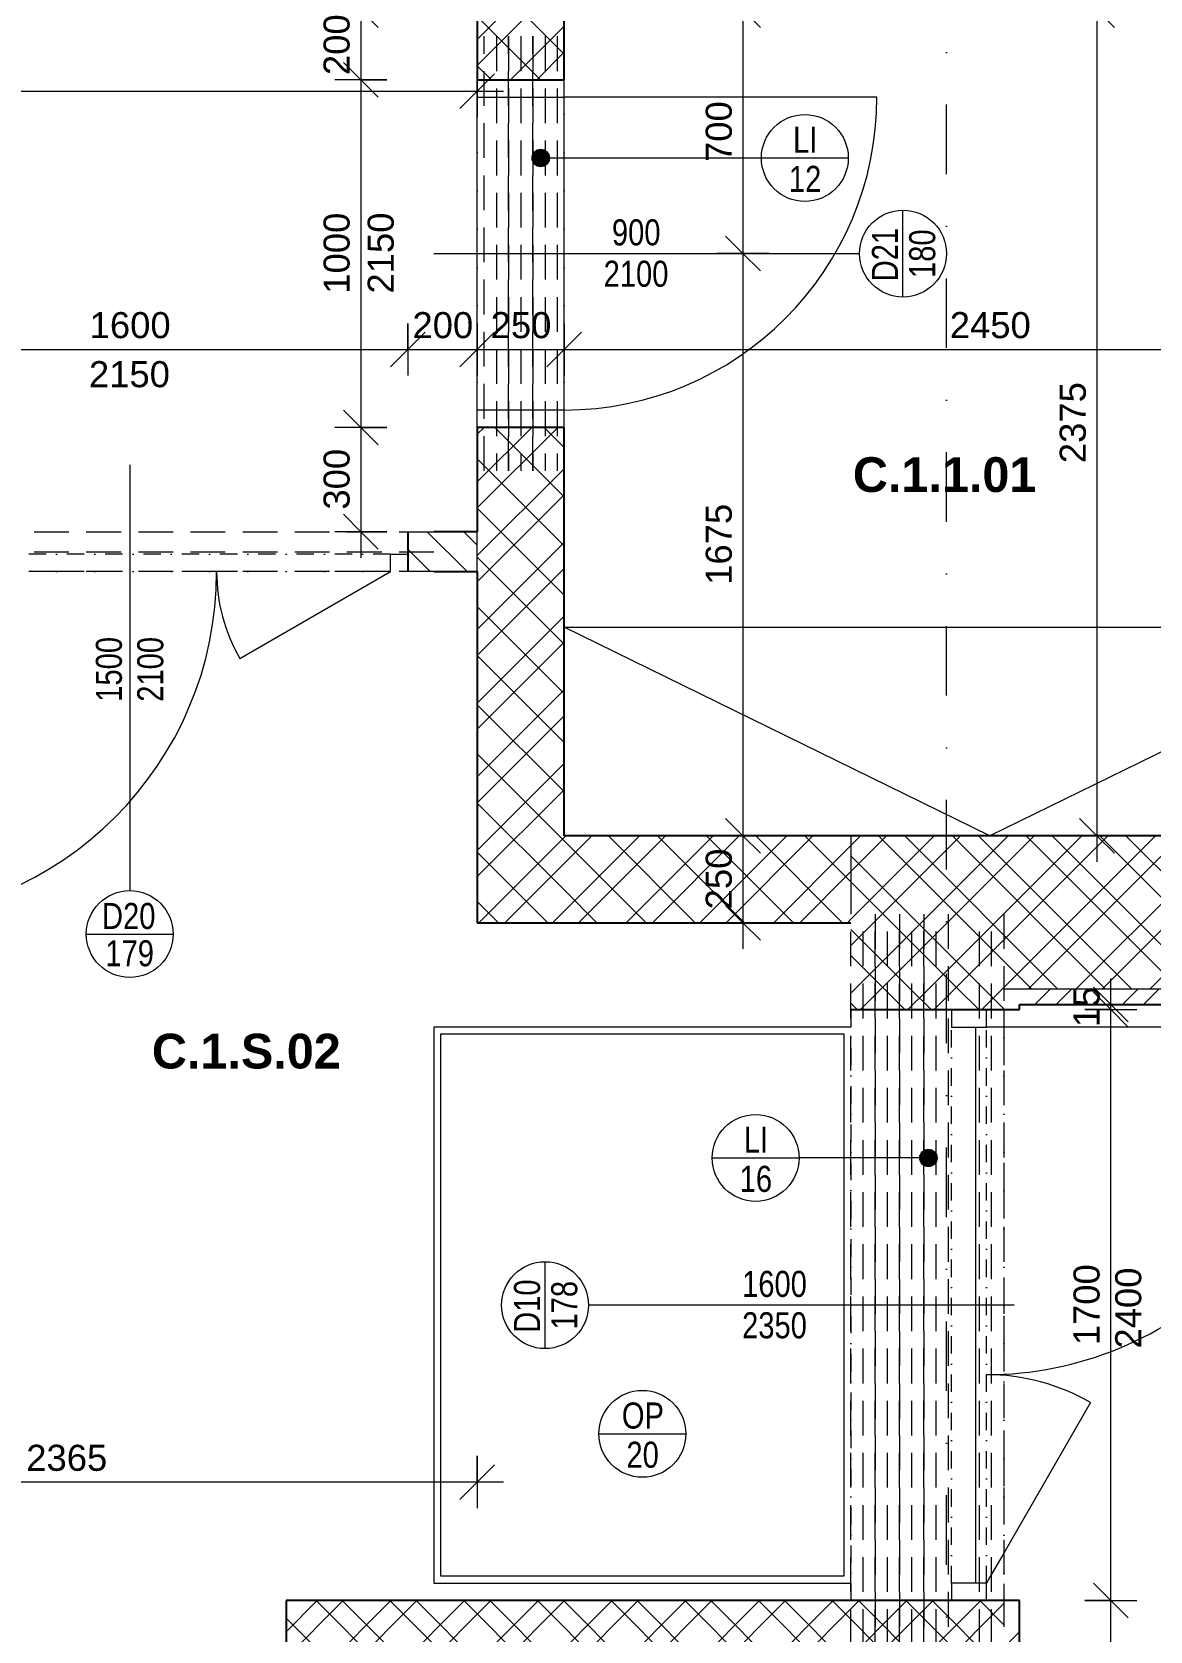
# Model space of a CAD drawing. Header units: millimetres. Extents: x -47427 to -6020, y -7799 to 12520.
# Drawn here: x -31366 to -28149, y -5389 to -789 of the extents above; entities that cross this region are included whole.
import ezdxf

# ---------------------------------------------------------------- set-up
doc = ezdxf.new("R2010")
doc.units = ezdxf.units.MM
for name, pattern in [('HA_Dash_3mm-S1mm', [150, 100, -50]), ('HA_DashDot_10mm-S3mm', [500, 200, -150, 0, -150]), ('HA_DashDot_2_2mm-S0_6mm', [110, 50, -30, 0, -30])]:
    doc.linetypes.add(name, pattern=pattern)
for name, color, linetype, lineweight in [('A-____-____-DIMS', 9, 'Continuous', 5), ('A-____-____-DIMS-50', 9, 'Continuous', 5), ('A-AREA-____-IDEN', 9, 'Continuous', 9), ('A-DOOR-____-IDEN', 9, 'Continuous', 9), ('A-DOOR-____-MCUT', 9, 'HA_DashDot_2_2mm-S0_6mm', 9), ('A-DOOR-____-OTLN', 9, 'Continuous', 9), ('A-DOOR-FRAM-MCUT', 9, 'Continuous', 9), ('A-FLOR-____-OTLN', 9, 'Continuous', 9), ('A-GENM-____-HDLN', 9, 'HA_Dash_3mm-S1mm', 9), ('A-GENM-____-IDEN', 9, 'Continuous', 9), ('A-GENM-____-OTLN', 9, 'Continuous', 9), ('A-WALL-____-MCUT', 9, 'Continuous', 25), ('A-WALL-____-PATT', 9, 'Continuous', 25), ('I-FURN-____-OTLN', 9, 'Continuous', 9), ('I-WALL-____-MCUT', 9, 'Continuous', 25), ('S-GRID-____-OTLN', 9, 'Continuous', 5)]:
    doc.layers.add(name, color=color, linetype=linetype, lineweight=lineweight)
doc.styles.add('Arial_1', font='arial.ttf', dxfattribs={"height": 75})
doc.styles.add('Arial_2', font='arial.ttf', dxfattribs={"width": 0.8, "height": 75})
doc.styles.add('Arial_B', font='arialbd.ttf', dxfattribs={"height": 100})
doc.dimstyles.new('Inner_Dimensions_2', dxfattribs={"dimscale": 304.8, "dimtxt": 76.519455, "dimasz": 0.328084, "dimexe": 0.246063, "dimexo": 0.0625, "dimgap": 0.032808, "dimtad": 1, "dimdec": 0, "dimzin": 0, "dimdsep": 46, "dimtxsty": 'Arial_1', "dimblk1": 'OBLIQUE', "dimblk2": 'OBLIQUE', "dimsah": 1, "dimcen": 0.09, "dimdle": 0.246063, "dimazin": 0, "dimtfac": 1, "dimtdec": 4, "dimtix": 1, "dimtmove": 0, "dimatfit": 3, "dimfxl": 0.246063, "dimfxlon": 1, "dimtvp": 1, "dimtolj": 1, "dimtzin": 0, "dimlwd": 9, "dimlwe": 9, "dimarcsym": 2})
pattern_1 = [(45, (0, 0), (-106.066, 106.066), []), (45, (75, 0), (-106.066, 106.066), []), (315, (0, 0), (106.066, 106.066), []), (315, (75, 0), (106.066, 106.066), [])]
pattern_2 = [(45, (0, 0), (-106.066, 106.066), []), (45, (75, 0), (-106.066, 106.066), []), (315, (0, 0), (70.71068, 70.71068), [])]
pattern_3 = [(45, (0, 0), (-125.7236, 125.7236), []), (45, (0, 190.5), (-125.7236, 125.7236), [])]

# ---------------------------------------------------------------- blocks, each defined once
blk = doc.blocks.new('HA_DR_Double_Swing_Solid_wCasing - In_OBJ_1500x2100_1000-1799535-DPS_1NP-C')
at = {"layer": 'A-DOOR-____-MCUT'}
for p, q in [((-750, 57.5), (750, 57.5)), ((-750, 7.5), (750, 7.5))]:
    blk.add_line(p, q, dxfattribs=at)
at = {"layer": 'A-DOOR-____-OTLN', "lineweight": 5}
for p, q in [((750, 1057.5), (750, 57.5)), ((-317, 307.5), (-749.9, 57.5))]:
    blk.add_line(p, q, dxfattribs=at)
for centre, radius, start, end in [((750, 57.5), 1000, 90, 180), ((-750, 57.5), 500, 360, 30)]:
    blk.add_arc(centre, radius, start, end, dxfattribs=at)
at = {"layer": 'A-DOOR-FRAM-MCUT'}
for p, q in [((-750, 57.5), (-750, 7.5)), ((750, 7.5), (750, 57.5)), ((-750, 7.5), (-800, 7.5)), ((800, 7.5), (750, 7.5))]:
    blk.add_line(p, q, dxfattribs=at)
blk = doc.blocks.new('HA_DR_Single_Swing_Solid - In_BJ_900x2100_Vstup-2040226-DPS_1NP-C')
at = {"layer": 'A-DOOR-____-MCUT'}
for p, q in [((-450, 125), (450, 125)), ((-450, -125), (450, -125))]:
    blk.add_line(p, q, dxfattribs=at)
at = {"layer": 'A-DOOR-____-OTLN'}
for p, q in [((-500, 125), (500, 125)), ((-500, -125), (500, -125))]:
    blk.add_line(p, q, dxfattribs=at)
at = {"layer": 'A-DOOR-____-OTLN', "lineweight": 5}
blk.add_line((450, -1025), (450, -125), dxfattribs=at)
blk.add_arc((450, -125), 900, 180, 270, dxfattribs=at)
at = {"layer": 'A-DOOR-FRAM-MCUT'}
for p, q in [((-450, -125), (-450, 125)), ((450, 125), (450, -125))]:
    blk.add_line(p, q, dxfattribs=at)
blk = doc.blocks.new('HA_DR_Double_Swing_Solid_FrameButt - In_FAS_1600x2350_1000-1958729-DPS_1NP-C')
at = {"layer": 'A-DOOR-____-MCUT'}
for p, q in [((850, 220), (-850, 220)), ((-800, -70), (800, -70)), ((-800, -170), (800, -170)), ((850, -220), (-850, -220))]:
    blk.add_line(p, q, dxfattribs=at)
at = {"layer": 'A-DOOR-____-OTLN', "lineweight": 5}
for p, q in [((-774.1, -185), (-799.9, -170)), ((800, -1170), (800, -170)), ((-713.5, -220), (-773.9, -185)), ((-280.4, -470), (-713.3, -220))]:
    blk.add_line(p, q, dxfattribs=at)
for centre, radius, start, end in [((-800, -170), 600, 330, 360), ((800, -170), 1000, 180, 270)]:
    blk.add_arc(centre, radius, start, end, dxfattribs=at)
at = {"layer": 'A-DOOR-FRAM-MCUT'}
for p, q in [((-800, -70), (-850, -70)), ((-800, -170), (-800, -70)), ((850, -70), (800, -70)), ((800, -70), (800, -170)), ((-850, -170), (-800, -170)), ((800, -170), (850, -170))]:
    blk.add_line(p, q, dxfattribs=at)
blk = doc.blocks.new('NAB_Šatní_skříň_ADNS - 600x2000xšířka-1472233-DPS_1NP-C')
at = {"layer": 'I-FURN-____-OTLN'}
for p, q in [((0, -600), (1225, 0)), ((1225, 0), (2450, -600)), ((2449.9, -600), (0.1, -600))]:
    blk.add_line(p, q, dxfattribs=at)
blk = doc.blocks.new('Cistici zona_ram - Cistici zona_ram-1710819-DPS_1NP-C')
at = {"layer": 'A-GENM-____-OTLN'}
for p, q in [((-29009.9, -3651.8), (-30209.9, -3651.8)), ((-30209.9, -3651.8), (-30209.9, -5251.8)), ((-30189.9, -5231.8), (-30189.9, -3671.8)), ((-30189.9, -3671.8), (-29029.9, -3671.8)), ((-29029.9, -3671.8), (-29029.9, -5231.8)), ((-29029.9, -5231.8), (-30189.9, -5231.8)), ((-30209.9, -5251.8), (-29009.9, -5251.8))]:
    blk.add_line(p, q, dxfattribs=at)
blk = doc.blocks.new('TB_Porotherm KP7_1250mm - TB_Porotherm KP7_1250mm-1864450-DPS_1NP-C')
at = {"layer": 'A-GENM-____-HDLN'}
for p, q in [((-625, 35), (625, 35)), ((-625, 0), (625, 0)), ((625, -35), (-625, -35))]:
    blk.add_line(p, q, dxfattribs=at)
blk = doc.blocks.new('TB_Porotherm KP11_5_1750mm - TB_Porotherm KP11_5_1750mm-1871670-DPS_1NP-C')
at = {"layer": 'A-GENM-____-HDLN'}
for p, q in [((-875, 57.5), (875, 57.5)), ((-875, 0), (875, 0)), ((875, -57.5), (-875, -57.5))]:
    blk.add_line(p, q, dxfattribs=at)
blk = doc.blocks.new('TB_Porotherm KP7_2250mm - TB_Porotherm KP7_2250mm-1893974-DPS_1NP-C')
at = {"layer": 'A-GENM-____-HDLN'}
for p, q in [((-1125, 35), (1125, 35)), ((-1125, 0), (1125, 0)), ((1125, -35), (-1125, -35))]:
    blk.add_line(p, q, dxfattribs=at)
blk = doc.blocks.new('DIMBLOCK56-DPS_1NP-C')
at = {"layer": 'A-____-____-DIMS-50', "lineweight": 9}
for p, q in [((-31884.9, -1627.5), (-31884.9, -1777.5)), ((-31884.9, -1702.5), (-31884.9, -1627.5)), ((-31884.9, -1702.5), (-31834.9, -1652.5)), ((-30284.9, -1627.5), (-30284.9, -1777.5)), ((-30284.9, -1702.5), (-30284.9, -1627.5)), ((-30284.9, -1702.5), (-30234.9, -1652.5)), ((-31884.9, -1702.5), (-31934.9, -1752.5)), ((-31884.9, -1702.5), (-30284.9, -1702.5)), ((-30284.9, -1702.5), (-30334.9, -1752.5))]:
    blk.add_line(p, q, dxfattribs=at)
at = {"layer": 'A-____-____-DIMS-50', "color": 0, "lineweight": 9, "insert": (-31200.3, -1595.1), "char_height": 75, "width": 276.883, "attachment_point": 1, "line_spacing_factor": 0.941778, "style": 'Arial_1'}
blk.add_mtext('1600', dxfattribs=at)
blk = doc.blocks.new('_Oblique')
at = {"color": 0, "linetype": 'ByBlock', "lineweight": -2}
blk.add_line((-0.5, -0.5), (0.5, 0.5), dxfattribs=at)
blk = doc.blocks.new('DIMBLOCK57-DPS_1NP-C')
at = {"layer": 'A-____-____-DIMS-50', "lineweight": 9}
for p, q in [((-30284.9, -1627.5), (-30284.9, -1777.5)), ((-30284.9, -1702.5), (-30284.9, -1627.5)), ((-30284.9, -1702.5), (-30234.9, -1652.5)), ((-30084.9, -1627.5), (-30084.9, -1777.5)), ((-30084.9, -1702.5), (-30084.9, -1627.5)), ((-30084.9, -1702.5), (-30034.9, -1652.5)), ((-30284.9, -1702.5), (-30334.9, -1752.5)), ((-30284.9, -1702.5), (-30084.9, -1702.5)), ((-30084.9, -1702.5), (-30134.9, -1752.5))]:
    blk.add_line(p, q, dxfattribs=at)
at = {"layer": 'A-____-____-DIMS-50', "color": 0, "lineweight": 9, "insert": (-30271.4, -1595.1), "char_height": 75, "width": 207.662, "attachment_point": 1, "line_spacing_factor": 0.941778, "style": 'Arial_1'}
blk.add_mtext('200', dxfattribs=at)
blk = doc.blocks.new('DIMBLOCK58-DPS_1NP-C')
at = {"layer": 'A-____-____-DIMS-50', "lineweight": 9}
for p, q in [((-30084.9, -1627.5), (-30084.9, -1777.5)), ((-30084.9, -1702.5), (-30084.9, -1627.5)), ((-30084.9, -1702.5), (-30034.9, -1652.5)), ((-29834.9, -1627.5), (-29834.9, -1777.5)), ((-29834.9, -1702.5), (-29834.9, -1627.5)), ((-29834.9, -1702.5), (-29784.9, -1652.5)), ((-30084.9, -1702.5), (-30134.9, -1752.5)), ((-30084.9, -1702.5), (-29834.9, -1702.5)), ((-29834.9, -1702.5), (-29884.9, -1752.5))]:
    blk.add_line(p, q, dxfattribs=at)
at = {"layer": 'A-____-____-DIMS-50', "color": 0, "lineweight": 9, "insert": (-30046.4, -1595.1), "char_height": 75, "width": 207.662, "attachment_point": 1, "line_spacing_factor": 0.941778, "style": 'Arial_1'}
blk.add_mtext('250', dxfattribs=at)
blk = doc.blocks.new('DIMBLOCK59-DPS_1NP-C')
at = {"layer": 'A-____-____-DIMS-50', "lineweight": 9}
for p, q in [((-29834.9, -1627.5), (-29834.9, -1777.5)), ((-29834.9, -1702.5), (-29834.9, -1627.5)), ((-29834.9, -1702.5), (-29784.9, -1652.5)), ((-27384.9, -1627.5), (-27384.9, -1777.5)), ((-27384.9, -1702.5), (-27384.9, -1627.5)), ((-27384.9, -1702.5), (-27334.9, -1652.5)), ((-29834.9, -1702.5), (-29884.9, -1752.5)), ((-29834.9, -1702.5), (-27384.9, -1702.5)), ((-27384.9, -1702.5), (-27434.9, -1752.5))]:
    blk.add_line(p, q, dxfattribs=at)
at = {"layer": 'A-____-____-DIMS-50', "color": 0, "lineweight": 9, "insert": (-28725.3, -1595.1), "char_height": 75, "width": 276.883, "attachment_point": 1, "line_spacing_factor": 0.941778, "style": 'Arial_1'}
blk.add_mtext('2450', dxfattribs=at)
blk = doc.blocks.new('HA_TAG_Door_TypeMark_wDimensions - Scale50_Right with Bouble-921060-DPS_1NP-C')
at = {"layer": 'A-DOOR-____-IDEN'}
for p, q in [((0, 5), (0, -19.5)), ((-2.5, -22), (2.5, -22))]:
    blk.add_line(p, q, dxfattribs=at)
blk.add_circle((0, -22), 2.5, dxfattribs=at)
blk = doc.blocks.new('HA_TAG_Door_TypeMark_wDimensions - Scale50_Left with Bouble-921048-DPS_1NP-C')
at = {"layer": 'A-DOOR-____-IDEN'}
for p, q in [((-2.5, 22), (2.5, 22)), ((0, -5), (0, 19.5))]:
    blk.add_line(p, q, dxfattribs=at)
blk.add_circle((0, 22), 2.5, dxfattribs=at)
blk = doc.blocks.new('DIMBLOCK99-DPS_1NP-C')
at = {"layer": 'A-____-____-DIMS-50', "lineweight": 9}
for p, q in [((-32449.9, -5035.8), (-32449.9, -4885.8)), ((-32449.9, -4960.8), (-32399.9, -4910.8)), ((-30084.9, -4885.8), (-30084.9, -5035.8)), ((-30084.9, -4960.8), (-30084.9, -4885.8)), ((-30084.9, -4960.8), (-30034.9, -4910.8)), ((-32449.9, -4960.8), (-32499.9, -5010.8)), ((-30009.9, -4960.8), (-32449.9, -4960.8)), ((-32449.9, -4960.8), (-32449.9, -5035.8)), ((-30084.9, -4960.8), (-30134.9, -5010.8))]:
    blk.add_line(p, q, dxfattribs=at)
at = {"layer": 'A-____-____-DIMS-50', "color": 0, "lineweight": 9, "insert": (-31382.8, -4853.5), "char_height": 75, "width": 276.883, "attachment_point": 1, "line_spacing_factor": 0.941778, "style": 'Arial_1'}
blk.add_mtext('2365', dxfattribs=at)
blk = doc.blocks.new('DIMBLOCK141-DPS_1NP-C')
at = {"layer": 'A-____-____-DIMS-50', "lineweight": 9}
for p, q in [((-28301.7, -726.8), (-28351.7, -676.8)), ((-28376.7, -726.8), (-28226.7, -726.8)), ((-28301.7, -726.8), (-28376.7, -726.8)), ((-28301.7, -726.8), (-28301.7, -3176.8)), ((-28301.7, -726.8), (-28251.7, -776.8)), ((-28301.7, -3101.8), (-28351.7, -3051.8)), ((-28226.7, -3101.8), (-28376.7, -3101.8)), ((-28301.7, -3101.8), (-28251.7, -3151.8)), ((-28301.7, -3101.8), (-28226.7, -3101.8))]:
    blk.add_line(p, q, dxfattribs=at)
at = {"layer": 'A-____-____-DIMS-50', "color": 0, "lineweight": 9, "insert": (-28409, -2029.7), "char_height": 75, "width": 276.883, "attachment_point": 1, "rotation": 90, "line_spacing_factor": 0.941778, "style": 'Arial_1'}
blk.add_mtext('2375', dxfattribs=at)
blk = doc.blocks.new('DIMBLOCK173-DPS_1NP-C')
at = {"layer": 'A-____-____-DIMS-50', "lineweight": 9}
for p, q in [((-29320.3, -726.8), (-29370.3, -676.8)), ((-29320.3, -651.8), (-29320.3, -1426.8)), ((-29245.3, -726.8), (-29395.3, -726.8)), ((-29320.3, -726.8), (-29270.3, -776.8)), ((-29320.3, -726.8), (-29245.3, -726.8)), ((-29320.3, -1426.8), (-29370.3, -1376.8)), ((-29245.3, -1426.8), (-29395.3, -1426.8)), ((-29320.3, -1426.8), (-29270.3, -1476.8)), ((-29320.3, -1426.8), (-29245.3, -1426.8))]:
    blk.add_line(p, q, dxfattribs=at)
at = {"layer": 'A-____-____-DIMS-50', "color": 0, "lineweight": 9, "insert": (-29427.6, -1163.3), "char_height": 75, "width": 207.662, "attachment_point": 1, "rotation": 90, "line_spacing_factor": 0.941778, "style": 'Arial_1'}
blk.add_mtext('700', dxfattribs=at)
blk = doc.blocks.new('DIMBLOCK174-DPS_1NP-C')
at = {"layer": 'A-____-____-DIMS-50', "lineweight": 9}
for p, q in [((-29320.3, -1426.8), (-29370.3, -1376.8)), ((-29245.3, -1426.8), (-29395.3, -1426.8)), ((-29320.3, -1426.8), (-29320.3, -3101.8)), ((-29320.3, -1426.8), (-29270.3, -1476.8)), ((-29320.3, -1426.8), (-29245.3, -1426.8)), ((-29320.3, -3101.8), (-29370.3, -3051.8)), ((-29245.3, -3101.8), (-29395.3, -3101.8)), ((-29320.3, -3101.8), (-29270.3, -3151.8)), ((-29320.3, -3101.8), (-29245.3, -3101.8))]:
    blk.add_line(p, q, dxfattribs=at)
at = {"layer": 'A-____-____-DIMS-50', "color": 0, "lineweight": 9, "insert": (-29427.6, -2379.7), "char_height": 75, "width": 276.883, "attachment_point": 1, "rotation": 90, "line_spacing_factor": 0.941778, "style": 'Arial_1'}
blk.add_mtext('1675', dxfattribs=at)
blk = doc.blocks.new('DIMBLOCK175-DPS_1NP-C')
at = {"layer": 'A-____-____-DIMS-50', "lineweight": 9}
for p, q in [((-29320.3, -3101.8), (-29370.3, -3051.8)), ((-29245.3, -3101.8), (-29395.3, -3101.8)), ((-29320.3, -3101.8), (-29320.3, -3426.8)), ((-29320.3, -3101.8), (-29270.3, -3151.8)), ((-29320.3, -3101.8), (-29245.3, -3101.8)), ((-29320.3, -3351.8), (-29370.3, -3301.8)), ((-29245.3, -3351.8), (-29395.3, -3351.8)), ((-29320.3, -3351.8), (-29270.3, -3401.8)), ((-29320.3, -3351.8), (-29245.3, -3351.8))]:
    blk.add_line(p, q, dxfattribs=at)
at = {"layer": 'A-____-____-DIMS-50', "color": 0, "lineweight": 9, "insert": (-29427.6, -3313.3), "char_height": 75, "width": 207.662, "attachment_point": 1, "rotation": 90, "line_spacing_factor": 0.941778, "style": 'Arial_1'}
blk.add_mtext('250', dxfattribs=at)
blk = doc.blocks.new('DIMBLOCK177-DPS_1NP-C')
at = {"layer": 'A-____-____-DIMS-50', "lineweight": 9}
for p, q in [((-28262, -5301.8), (-28312, -5251.8)), ((-28337, -5301.8), (-28187, -5301.8)), ((-28262, -5301.8), (-28337, -5301.8)), ((-28262, -5861.8), (-28262, -5301.8)), ((-28262, -5301.8), (-28212, -5351.8)), ((-28262, -5786.8), (-28312, -5736.8)), ((-28337, -5786.8), (-28187, -5786.8)), ((-28262, -5786.8), (-28337, -5786.8)), ((-28262, -5786.8), (-28212, -5836.8))]:
    blk.add_line(p, q, dxfattribs=at)
at = {"layer": 'A-____-____-DIMS-50', "color": 0, "lineweight": 9, "insert": (-28369.3, -5630.8), "char_height": 75, "width": 207.662, "attachment_point": 1, "rotation": 90, "line_spacing_factor": 0.941778, "style": 'Arial_1'}
blk.add_mtext('485', dxfattribs=at)
blk = doc.blocks.new('DIMBLOCK178-DPS_1NP-C')
at = {"layer": 'A-____-____-DIMS-50', "lineweight": 9}
for p, q in [((-28262, -3601.8), (-28312, -3551.8)), ((-28337, -3601.8), (-28187, -3601.8)), ((-28262, -3601.8), (-28337, -3601.8)), ((-28262, -5301.8), (-28262, -3601.8)), ((-28262, -3601.8), (-28212, -3651.8)), ((-28262, -5301.8), (-28312, -5251.8)), ((-28337, -5301.8), (-28187, -5301.8)), ((-28262, -5301.8), (-28337, -5301.8)), ((-28262, -5301.8), (-28212, -5351.8))]:
    blk.add_line(p, q, dxfattribs=at)
at = {"layer": 'A-____-____-DIMS-50', "color": 0, "lineweight": 9, "insert": (-28369.3, -4567.2), "char_height": 75, "width": 276.883, "attachment_point": 1, "rotation": 90, "line_spacing_factor": 0.941778, "style": 'Arial_1'}
blk.add_mtext('1700', dxfattribs=at)
blk = doc.blocks.new('DIMBLOCK179-DPS_1NP-C')
at = {"layer": 'A-____-____-DIMS-50', "lineweight": 9}
for p, q in [((-28262, -3586.8), (-28312, -3536.8)), ((-28262, -3601.8), (-28262, -3511.8)), ((-28337, -3586.8), (-28187, -3586.8)), ((-28262, -3586.8), (-28337, -3586.8)), ((-28262, -3601.8), (-28312, -3551.8)), ((-28262, -3586.8), (-28212, -3636.8)), ((-28337, -3601.8), (-28187, -3601.8)), ((-28262, -3601.8), (-28337, -3601.8)), ((-28262, -3601.8), (-28212, -3651.8))]:
    blk.add_line(p, q, dxfattribs=at)
at = {"layer": 'A-____-____-DIMS-50', "color": 0, "lineweight": 9, "insert": (-28369.3, -3652), "char_height": 75, "width": 138.441, "attachment_point": 1, "rotation": 90, "line_spacing_factor": 0.941778, "style": 'Arial_1'}
blk.add_mtext('15', dxfattribs=at)
blk = doc.blocks.new('DIMBLOCK186-DPS_1NP-C')
at = {"layer": 'A-____-____-DIMS-50', "lineweight": 9}
for p, q in [((-33059.9, -884.6), (-33059.9, -1034.6)), ((-33059.9, -959.6), (-33059.9, -884.6)), ((-33059.9, -959.6), (-33009.9, -909.6)), ((-30084.9, -884.6), (-30084.9, -1034.6)), ((-30084.9, -959.6), (-30084.9, -884.6)), ((-30084.9, -959.6), (-30034.9, -909.6)), ((-33059.9, -959.6), (-33109.9, -1009.6)), ((-33059.9, -959.6), (-30009.9, -959.6)), ((-30084.9, -959.6), (-30134.9, -1009.6))]:
    blk.add_line(p, q, dxfattribs=at)
at = {"layer": 'A-____-____-DIMS-50', "color": 0, "lineweight": 9, "insert": (-31687.8, -852.2), "char_height": 75, "width": 276.883, "attachment_point": 1, "line_spacing_factor": 0.941778, "style": 'Arial_1'}
blk.add_mtext('2975', dxfattribs=at)
blk = doc.blocks.new('DIMBLOCK187-DPS_1NP-C')
at = {"layer": 'A-____-____-DIMS-50', "lineweight": 9}
for p, q in [((-30419.9, -726.8), (-30469.9, -676.8)), ((-30419.9, -651.8), (-30419.9, -926.8)), ((-30344.9, -726.8), (-30494.9, -726.8)), ((-30419.9, -726.8), (-30369.9, -776.8)), ((-30419.9, -726.8), (-30344.9, -726.8)), ((-30419.9, -926.8), (-30469.9, -876.8)), ((-30344.9, -926.8), (-30494.9, -926.8)), ((-30419.9, -926.8), (-30369.9, -976.8)), ((-30419.9, -926.8), (-30344.9, -926.8))]:
    blk.add_line(p, q, dxfattribs=at)
at = {"layer": 'A-____-____-DIMS-50', "color": 0, "lineweight": 9, "insert": (-30527.3, -913.3), "char_height": 75, "width": 207.662, "attachment_point": 1, "rotation": 90, "line_spacing_factor": 0.941778, "style": 'Arial_1'}
blk.add_mtext('200', dxfattribs=at)
blk = doc.blocks.new('DIMBLOCK188-DPS_1NP-C')
at = {"layer": 'A-____-____-DIMS-50', "lineweight": 9}
for p, q in [((-30419.9, -926.8), (-30469.9, -876.8)), ((-30344.9, -926.8), (-30494.9, -926.8)), ((-30419.9, -926.8), (-30419.9, -1926.8)), ((-30419.9, -926.8), (-30369.9, -976.8)), ((-30419.9, -926.8), (-30344.9, -926.8)), ((-30419.9, -1926.8), (-30469.9, -1876.8)), ((-30344.9, -1926.8), (-30494.9, -1926.8)), ((-30419.9, -1926.8), (-30369.9, -1976.8)), ((-30419.9, -1926.8), (-30344.9, -1926.8))]:
    blk.add_line(p, q, dxfattribs=at)
at = {"layer": 'A-____-____-DIMS-50', "color": 0, "lineweight": 9, "insert": (-30527.3, -1542.2), "char_height": 75, "width": 276.883, "attachment_point": 1, "rotation": 90, "line_spacing_factor": 0.941778, "style": 'Arial_1'}
blk.add_mtext('1000', dxfattribs=at)
blk = doc.blocks.new('DIMBLOCK189-DPS_1NP-C')
at = {"layer": 'A-____-____-DIMS-50', "lineweight": 9}
for p, q in [((-30419.9, -1926.8), (-30469.9, -1876.8)), ((-30344.9, -1926.8), (-30494.9, -1926.8)), ((-30419.9, -1926.8), (-30419.9, -2301.8)), ((-30419.9, -1926.8), (-30369.9, -1976.8)), ((-30419.9, -1926.8), (-30344.9, -1926.8)), ((-30419.9, -2226.8), (-30469.9, -2176.8)), ((-30344.9, -2226.8), (-30494.9, -2226.8)), ((-30419.9, -2226.8), (-30369.9, -2276.8)), ((-30419.9, -2226.8), (-30344.9, -2226.8))]:
    blk.add_line(p, q, dxfattribs=at)
at = {"layer": 'A-____-____-DIMS-50', "color": 0, "lineweight": 9, "insert": (-30527.3, -2163.3), "char_height": 75, "width": 207.662, "attachment_point": 1, "rotation": 90, "line_spacing_factor": 0.941778, "style": 'Arial_1'}
blk.add_mtext('300', dxfattribs=at)
blk = doc.blocks.new('HA_TAG_GM_Products - Generic-588599-DPS_1NP-C')
at = {"layer": 'A-GENM-____-IDEN'}
blk.add_line((-2.5, 0), (2.5, 0), dxfattribs=at)
blk.add_circle((0, 0), 2.5, dxfattribs=at)

msp = doc.modelspace()

# ---------------------------------------------------------------- hatches: boundary and pattern name
at = {"layer": 'A-GENM-____-IDEN'}
h = msp.add_hatch(color=256, dxfattribs=at)
edge = h.paths.add_edge_path()
edge.add_arc((-29902.4, -1151.8), 25, 0, 360)
h = msp.add_hatch(color=256, dxfattribs=at)
edge = h.paths.add_edge_path()
edge.add_arc((-28786.9, -4028.4), 25, 0, 360)
at = {"layer": 'A-WALL-____-PATT', "lineweight": 5}
h = msp.add_hatch(dxfattribs=at)
h.set_pattern_fill('FP_2', color=256, style=0, pattern_type=2)
h.set_pattern_definition(pattern_2)
h.paths.add_polyline_path([(-29834.9, -3351.8), (-29834.9, -1926.8), (-30084.9, -1926.8), (-30084.9, -3351.8)])
h.paths.add_polyline_path([(-29834.9, -926.8), (-29834.9, -726.8), (-30084.9, -726.8), (-30084.9, -926.8)])
h = msp.add_hatch(dxfattribs=at)
h.set_pattern_fill('FP_3', color=256, style=0, pattern_type=2)
h.set_pattern_definition([(135, (0, 0), (-53.033, -53.033), [])])
h.paths.add_polyline_path([(-30084.9, -2341.8), (-30084.9, -2226.8), (-30284.9, -2226.8), (-30284.9, -2341.8)])
h.paths.add_polyline_path([(-31884.9, -2341.8), (-31884.9, -2226.8), (-32449.9, -2226.8), (-32449.9, -2341.8)])
h = msp.add_hatch(dxfattribs=at)
h.set_pattern_fill('FP_2', color=256, style=0, pattern_type=2)
h.set_pattern_definition(pattern_2)
h.paths.add_polyline_path([(-29834.9, -3351.8), (-29009.9, -3351.8), (-29009.9, -3101.8), (-29834.9, -3101.8)])
h = msp.add_hatch(dxfattribs=at)
h.set_pattern_fill('FP_1', color=256, style=0, pattern_type=2)
h.set_pattern_definition(pattern_1)
h.paths.add_polyline_path([(-23434.9, -3541.8), (-23434.9, -3101.8), (-29009.9, -3101.8), (-29009.9, -3541.8), (-24224.9, -3541.8), (-24224.9, -3441.8), (-24124.9, -3441.8), (-24124.9, -3541.8)])
h = msp.add_hatch(dxfattribs=at)
h.set_pattern_fill('FP_1', color=256, style=0, pattern_type=2)
h.set_pattern_definition(pattern_1)
h.paths.add_polyline_path([(-29009.9, -3601.8), (-28569.9, -3601.8), (-28569.9, -3541.8), (-29009.9, -3541.8), (-29009.9, -3585)])
h = msp.add_hatch(dxfattribs=at)
h.set_pattern_fill('FP_4', color=256, style=0, pattern_type=2)
h.set_pattern_definition(pattern_3)
h.paths.add_polyline_path([(-22994.9, -3586.8), (-22994.9, -3541.8), (-28569.9, -3541.8), (-28569.9, -3586.8), (-27878.8, -3586.8)])
h = msp.add_hatch(dxfattribs=at)
h.set_pattern_fill('FP_4', color=256, style=0, pattern_type=2)
h.set_pattern_definition(pattern_3)
h.paths.add_polyline_path([(-28524.9, -5786.8), (-28524.9, -5301.8), (-28569.9, -5301.8), (-28569.9, -5786.8)])
h.paths.add_polyline_path([(-28569.9, -3601.8), (-28524.9, -3601.8), (-28524.9, -3586.8), (-28569.9, -3586.8)])
h = msp.add_hatch(dxfattribs=at)
h.set_pattern_fill('FP_1', color=256, style=0, pattern_type=2)
h.set_pattern_definition(pattern_1)
h.paths.add_polyline_path([(-28569.9, -5741.8), (-28569.9, -5301.8), (-30634.9, -5301.8), (-30634.9, -5741.8), (-30284.4, -5741.8)])
h.paths.add_polyline_path([(-31634.9, -5741.8), (-31634.9, -5301.8), (-35134.9, -5301.8), (-35134.9, -5741.8), (-32734.9, -5741.8)])
h.paths.add_polyline_path([(-36134.9, -5741.8), (-36134.9, -5301.8), (-41634.9, -5301.8), (-41634.9, -5741.8), (-37454.5, -5741.8)])
h.paths.add_polyline_path([(-42634.9, -5741.8), (-42634.9, -5301.8), (-45274.9, -5301.8), (-45274.9, -5741.8), (-43838.4, -5741.8)])
h.paths.add_polyline_path([(-30384.4, -5740.1), (-30384.4, -5640.1), (-30284.4, -5640.1), (-30284.4, -5740.1)])
h.paths.add_polyline_path([(-32834.9, -5740.1), (-32834.9, -5640.1), (-32734.9, -5640.1), (-32734.9, -5740.1)])
h.paths.add_polyline_path([(-41254.9, -5740.1), (-41254.9, -5640.1), (-41154.9, -5640.1), (-41154.9, -5740.1)])
h.paths.add_polyline_path([(-44834.9, -5740.1), (-44834.9, -5640.1), (-44734.9, -5640.1), (-44734.9, -5740.1)])

# ---------------------------------------------------------------- linework, layer by layer
at = {"layer": 'A-FLOR-____-OTLN'}
msp.add_line((-28649.9, -5251.8), (-28649.9, -3651.8), dxfattribs=at)
at = {"layer": 'A-GENM-____-IDEN'}
for p, q in [((-29902.4, -1151.8), (-29267.4, -1151.8)), ((-28786.9, -4028.4), (-29159, -4028.4))]:
    msp.add_line(p, q, dxfattribs=at)
for centre in [(-29902.4, -1151.8), (-28786.9, -4028.4)]:
    msp.add_circle(centre, 25, dxfattribs=at)
at = {"layer": 'A-WALL-____-MCUT', "lineweight": 9}
for p, q in [((-30084.9, -2341.8), (-30084.9, -2226.8)), ((-29009.9, -3101.8), (-29009.9, -3326.7)), ((-28569.9, -3541.8), (-24224.9, -3541.8))]:
    msp.add_line(p, q, dxfattribs=at)
at = {"layer": 'A-WALL-____-MCUT'}
for p, q in [((-28610, -3101.8), (-29009.9, -3101.8)), ((-27384.9, -3101.8), (-28609.8, -3101.8)), ((-28524.9, -3586.8), (-22949.9, -3586.8)), ((-28524.9, -3601.8), (-28524.9, -3586.8)), ((-29009.9, -3601.8), (-28524.9, -3601.8)), ((-28524.9, -5301.8), (-30634.9, -5301.8)), ((-30634.9, -5301.8), (-30634.9, -5786.8)), ((-28524.9, -5786.8), (-28524.9, -5301.8))]:
    msp.add_line(p, q, dxfattribs=at)
at = {"layer": 'I-WALL-____-MCUT'}
for p, q in [((-30084.9, -726.8), (-30084.9, -926.7)), ((-29834.9, -926.8), (-29834.9, -726.8)), ((-30084.9, -926.8), (-29834.9, -926.8)), ((-30084.9, -1926.8), (-30084.9, -2226.8)), ((-29834.9, -1926.8), (-30084.9, -1926.8)), ((-29834.9, -3101.8), (-29834.9, -1926.8)), ((-30284.9, -2226.8), (-30284.9, -2341.8)), ((-30084.9, -2226.8), (-30209.9, -2226.8)), ((-30209.9, -2341.8), (-30084.9, -2341.8)), ((-30084.9, -2341.8), (-30084.9, -3351.8)), ((-29009.9, -3101.8), (-29834.9, -3101.8)), ((-30084.9, -3351.8), (-29009.9, -3351.8))]:
    msp.add_line(p, q, dxfattribs=at)
at = {"layer": 'S-GRID-____-OTLN', "linetype": 'HA_DashDot_10mm-S3mm', "lineweight": 9}
msp.add_line((-28734.9, -6198.9), (-28734.9, 10920.5), dxfattribs=at)

# ---------------------------------------------------------------- block references
at = {"layer": 'A-DOOR-____-IDEN', "xscale": 49.99999999999998, "yscale": 49.99999999999998, "zscale": 49.99999999999998}
for name, p, rotation in [('HA_TAG_Door_TypeMark_wDimensions - Scale50_Right with Bouble-921060-DPS_1NP-C', (-29959.9, -1426.8), 89.99999999999984), ('HA_TAG_Door_TypeMark_wDimensions - Scale50_Left with Bouble-921048-DPS_1NP-C', (-28789.9, -4451.8), 89.99999999999993)]:
    msp.add_blockref(name, p, dxfattribs=dict(at, rotation=rotation))
msp.add_blockref('HA_TAG_Door_TypeMark_wDimensions - Scale50_Right with Bouble-921060-DPS_1NP-C', (-31084.9, -2284.3), dxfattribs=at)
at = {"layer": 'A-DOOR-____-OTLN'}
for name, p, rotation in [('HA_DR_Single_Swing_Solid - In_BJ_900x2100_Vstup-2040226-DPS_1NP-C', (-29959.9, -1426.8), 89.99999999999973), ('HA_DR_Double_Swing_Solid_wCasing - In_OBJ_1500x2100_1000-1799535-DPS_1NP-C', (-31084.9, -2284.3), 180), ('HA_DR_Double_Swing_Solid_FrameButt - In_FAS_1600x2350_1000-1958729-DPS_1NP-C', (-28789.9, -4451.8), 89.99999999999984)]:
    msp.add_blockref(name, p, dxfattribs=dict(at, rotation=rotation))
at = {"layer": 'A-GENM-____-IDEN', "xscale": 49.99999999999998, "yscale": 49.99999999999998, "zscale": 49.99999999999998}
for p in [(-29142.4, -1151.8), (-29284, -4028.4), (-29609.9, -4822)]:
    msp.add_blockref('HA_TAG_GM_Products - Generic-588599-DPS_1NP-C', p, dxfattribs=at)
at = {"layer": 'A-GENM-____-OTLN'}
for name, p, rotation in [('TB_Porotherm KP7_1250mm - TB_Porotherm KP7_1250mm-1864450-DPS_1NP-C', (-30029.9, -1426.8), 270.0000000000002), ('TB_Porotherm KP7_1250mm - TB_Porotherm KP7_1250mm-1864450-DPS_1NP-C', (-29959.9, -1426.8), 270.0000000000002), ('TB_Porotherm KP7_1250mm - TB_Porotherm KP7_1250mm-1864450-DPS_1NP-C', (-29889.9, -1426.8), 270.0000000000002), ('TB_Porotherm KP7_2250mm - TB_Porotherm KP7_2250mm-1893974-DPS_1NP-C', (-28974.9, -4451.8), 89.9999999999999), ('TB_Porotherm KP7_2250mm - TB_Porotherm KP7_2250mm-1893974-DPS_1NP-C', (-28904.9, -4451.8), 89.9999999999999), ('TB_Porotherm KP7_2250mm - TB_Porotherm KP7_2250mm-1893974-DPS_1NP-C', (-28834.9, -4451.8), 89.9999999999999), ('TB_Porotherm KP7_2250mm - TB_Porotherm KP7_2250mm-1893974-DPS_1NP-C', (-28764.9, -4451.8), 89.9999999999999), ('TB_Porotherm KP7_2250mm - TB_Porotherm KP7_2250mm-1893974-DPS_1NP-C', (-28604.9, -4451.8), 90.0000000000002)]:
    msp.add_blockref(name, p, dxfattribs=dict(at, rotation=rotation))
for name, p in [('TB_Porotherm KP11_5_1750mm - TB_Porotherm KP11_5_1750mm-1871670-DPS_1NP-C', (-31084.9, -2284.3)), ('Cistici zona_ram - Cistici zona_ram-1710819-DPS_1NP-C', (0, 0))]:
    msp.add_blockref(name, p, dxfattribs=at)
at = {"layer": 'I-FURN-____-OTLN', "rotation": 180}
msp.add_blockref('NAB_Šatní_skříň_ADNS - 600x2000xšířka-1472233-DPS_1NP-C', (-27384.9, -3101.8), dxfattribs=at)

# ---------------------------------------------------------------- texts
at = {"layer": 'A-AREA-____-IDEN', "lineweight": 5, "char_height": 100, "attachment_point": 1, "style": 'Arial_B'}
for s, insert, width in [('C.1.1.01', (-29004.1, -2012.6), 653.375), ('C.1.S.02', (-31021.2, -3671.1), 673.417)]:
    msp.add_mtext(s, dxfattribs=dict(at, insert=insert, width=width))
at = {"layer": 'A-DOOR-____-IDEN', "lineweight": 5, "char_height": 75, "attachment_point": 1, "rotation": 90}
for s, insert, width, style in [('2150', (-30400.3, -1541.8), 288.607, 'Arial_1'), ('D21', (-28949.3, -1506.6), 189.198, 'Arial_2'), ('180', (-28842.2, -1497), 173.164, 'Arial_2'), ('1500', (-31182.5, -2716.1), 230.886, 'Arial_2'), ('2100', (-31063.4, -2716.1), 230.886, 'Arial_2'), ('2400', (-28249.3, -4576.8), 288.607, 'Arial_1'), ('D10', (-29979.3, -4531.6), 189.198, 'Arial_2'), ('178', (-29872.2, -4522), 173.164, 'Arial_2')]:
    msp.add_mtext(s, dxfattribs=dict(at, insert=insert, width=width, style=style))
at = {"layer": 'A-DOOR-____-IDEN', "lineweight": 5, "char_height": 75, "attachment_point": 1}
for s, insert, width, style in [('900', (-29697.5, -1328.2), 173.164, 'Arial_2'), ('2100', (-29721.3, -1447.3), 230.886, 'Arial_2'), ('2150', (-31202.4, -1736.2), 288.607, 'Arial_1'), ('D20', (-31164.7, -3294.9), 189.198, 'Arial_2'), ('179', (-31155.1, -3402), 173.164, 'Arial_2'), ('1600', (-29322.9, -4353.2), 230.886, 'Arial_2'), ('2350', (-29322.9, -4472.3), 230.886, 'Arial_2')]:
    msp.add_mtext(s, dxfattribs=dict(at, insert=insert, width=width, style=style))
at = {"layer": 'A-GENM-____-IDEN', "lineweight": 5, "char_height": 75, "attachment_point": 1, "style": 'Arial_2'}
for s, insert, width in [('LI', (-29176.2, -1061.7), 86.582), ('12', (-29188.2, -1174.4), 115.443), ('LI', (-29317.8, -3938.3), 86.582), ('16', (-29329.8, -4051), 115.443), ('OP', (-29668.9, -4731.9), 147.51), ('20', (-29655.7, -4844.6), 115.443)]:
    msp.add_mtext(s, dxfattribs=dict(at, insert=insert, width=width))

# ---------------------------------------------------------------- dimensions: what is measured, and where the dimension line sits
at = {"layer": 'A-____-____-DIMS', "lineweight": 9}
for base, p1, p2, override, picture, middle in [((-30419.9, -926.8), (-30344.9, -726.8), (-30344.9, -926.8), {"dimpost": '<>', "dimfxl": 200}, 'DIMBLOCK187-DPS_1NP-C', (-30468.2, -826.8)), ((-29320.3, -1426.8), (-29245.3, -726.8), (-29245.3, -1426.8), {"dimpost": '<>', "dimfxl": 700}, 'DIMBLOCK173-DPS_1NP-C', (-29368.6, -1076.8)), ((-28301.7, -3101.8), (-28376.7, -726.8), (-28226.7, -3101.8), {"dimpost": '<>', "dimfxl": 2379.732128}, 'DIMBLOCK141-DPS_1NP-C', (-28350, -1914.3)), ((-30419.9, -1926.8), (-30344.9, -926.8), (-30344.9, -1926.8), {"dimpost": '<>', "dimfxl": 1000}, 'DIMBLOCK188-DPS_1NP-C', (-30468.2, -1426.8)), ((-29320.3, -3101.8), (-29245.3, -1426.8), (-29245.3, -3101.8), {"dimpost": '<>', "dimfxl": 1675}, 'DIMBLOCK174-DPS_1NP-C', (-29368.6, -2264.3)), ((-30419.9, -2226.8), (-30344.9, -1926.8), (-30344.9, -2226.8), {"dimpost": '<>', "dimfxl": 300}, 'DIMBLOCK189-DPS_1NP-C', (-30468.2, -2076.8)), ((-29320.3, -3351.8), (-29245.3, -3101.8), (-29245.3, -3351.8), {"dimpost": '<>', "dimfxl": 250}, 'DIMBLOCK175-DPS_1NP-C', (-29368.6, -3226.8)), ((-28262, -3586.8), (-28337, -3601.8), (-28337, -3586.8), {"dimpost": '<>', "dimfxl": 15}, 'DIMBLOCK179-DPS_1NP-C', (-28310.3, -3594.3)), ((-28262, -3601.8), (-28337, -5301.8), (-28337, -3601.8), {"dimpost": '<>', "dimfxl": 1700}, 'DIMBLOCK178-DPS_1NP-C', (-28310.3, -4451.8)), ((-28262, -5301.8), (-28337, -5786.8), (-28337, -5301.8), {"dimpost": '<>', "dimfxl": 485}, 'DIMBLOCK177-DPS_1NP-C', (-28310.3, -5544.3))]:
    dim = msp.add_linear_dim(base=base, p1=p1, p2=p2, angle=90, dimstyle='Inner_Dimensions_2', override=override, dxfattribs=at)
    dim.commit()
    dim.dimension.update_dxf_attribs({"geometry": picture, "text_midpoint": middle})
for base, p1, p2, override, picture, middle in [((-30084.9, -959.6), (-33059.9, -884.6), (-30084.9, -884.6), {"dimpost": '<>', "dimfxl": 2975}, 'DIMBLOCK186-DPS_1NP-C', (-31572.4, -911.3)), ((-30284.9, -1702.5), (-31884.9, -1627.5), (-30284.9, -1627.5), {"dimpost": '<>', "dimfxl": 1600}, 'DIMBLOCK56-DPS_1NP-C', (-31084.9, -1654.2)), ((-30084.9, -1702.5), (-30284.9, -1627.5), (-30084.9, -1627.5), {"dimpost": '<>', "dimfxl": 200}, 'DIMBLOCK57-DPS_1NP-C', (-30184.9, -1654.2)), ((-29834.9, -1702.5), (-30084.9, -1627.5), (-29834.9, -1627.5), {"dimpost": '<>', "dimfxl": 250}, 'DIMBLOCK58-DPS_1NP-C', (-29959.9, -1654.2)), ((-27384.9, -1702.5), (-29834.9, -1627.5), (-27384.9, -1627.5), {"dimpost": '<>', "dimfxl": 2450}, 'DIMBLOCK59-DPS_1NP-C', (-28609.9, -1654.2)), ((-32449.9, -4960.8), (-30084.9, -4885.8), (-32449.9, -5035.8), {"dimpost": '<>', "dimfxl": 2369.752097}, 'DIMBLOCK99-DPS_1NP-C', (-31267.4, -4912.5))]:
    dim = msp.add_linear_dim(base=base, p1=p1, p2=p2, dimstyle='Inner_Dimensions_2', override=override, dxfattribs=at)
    dim.commit()
    dim.dimension.update_dxf_attribs({"geometry": picture, "text_midpoint": middle})

doc.saveas('drawing.dxf')
